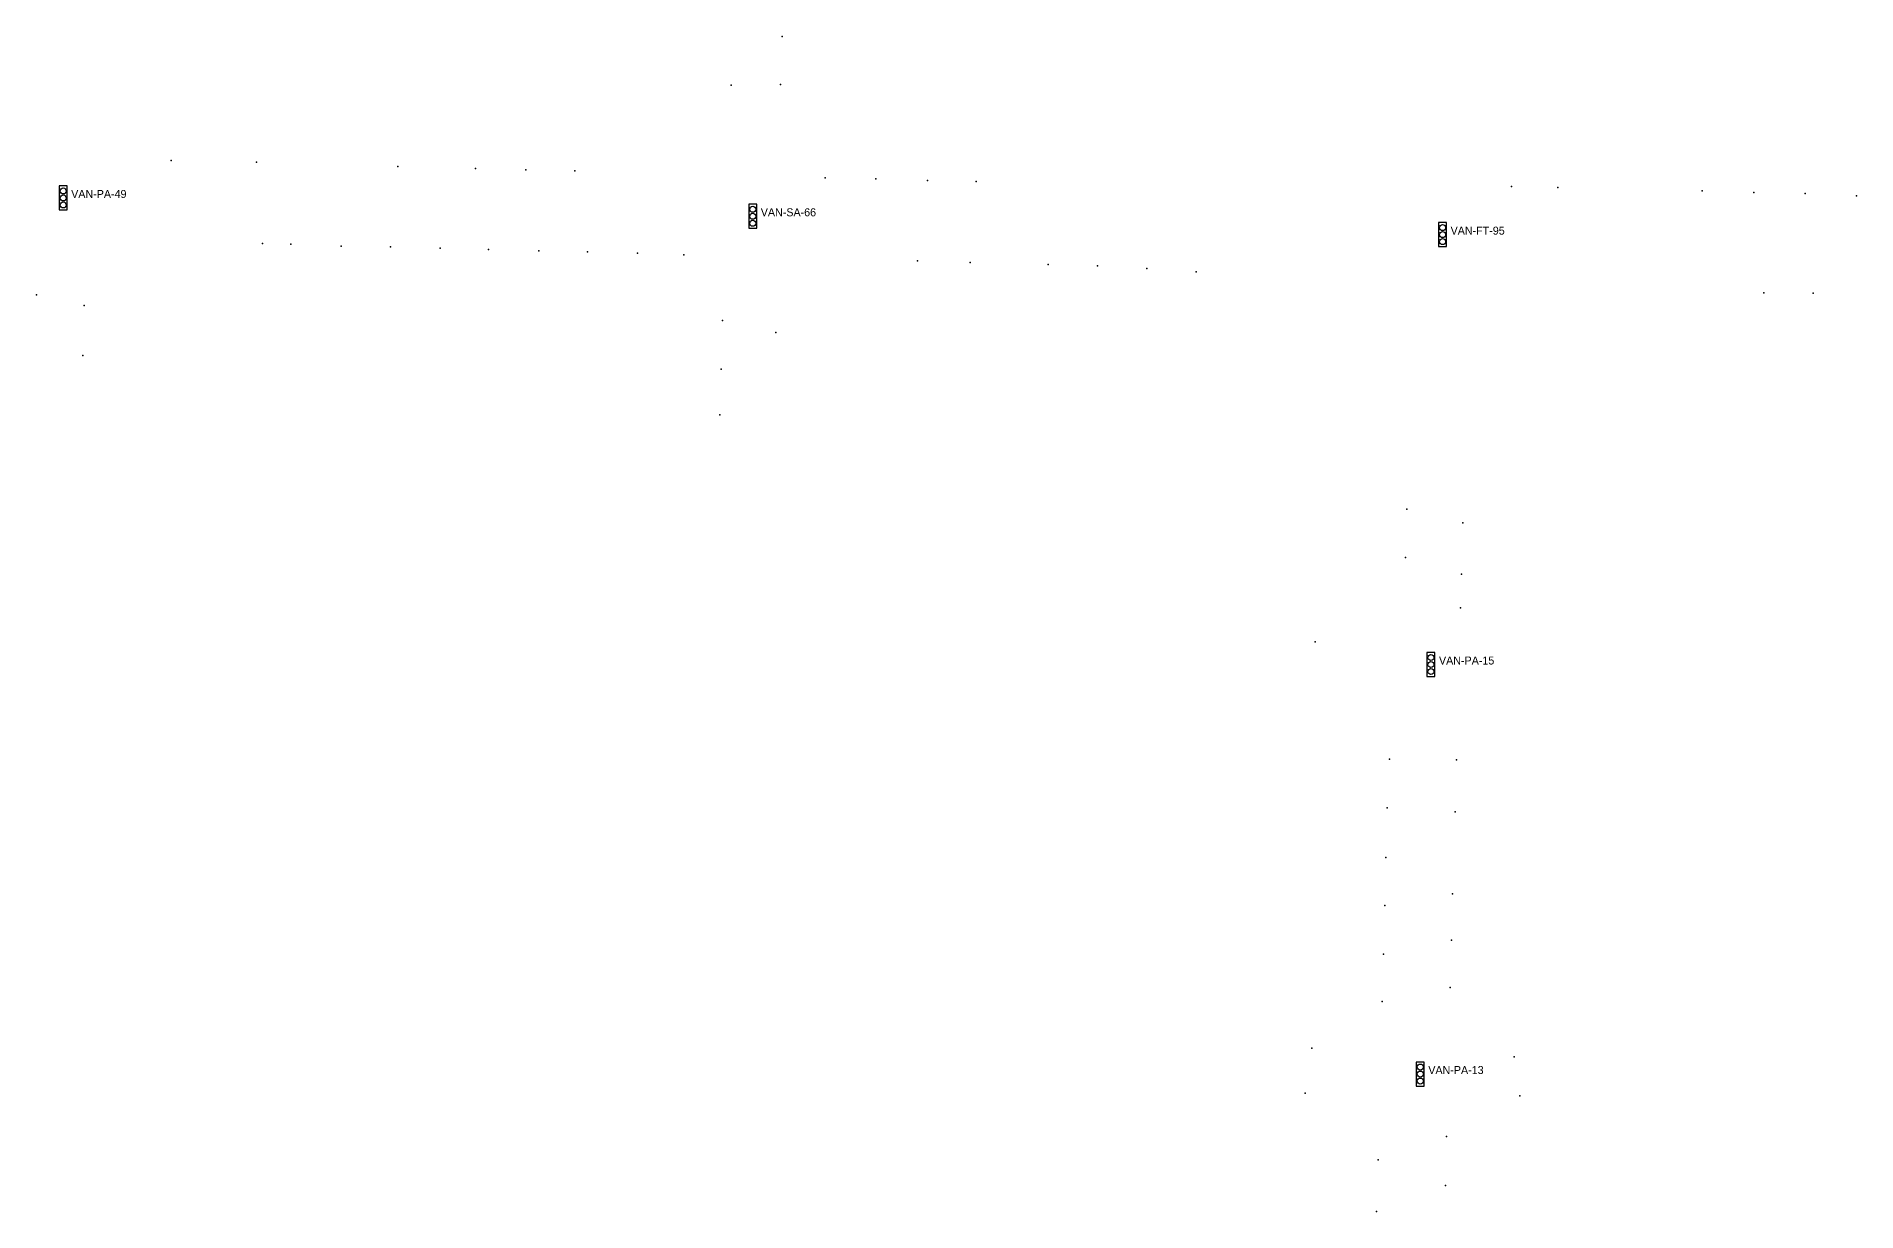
# Model space of a CAD drawing. Header units: inches. Extents: x 486474 to 494239, y 5455982 to 5460069.
# Drawn here: x 488522.2 to 488977.2, y 5456552.2 to 5456845.8 of the extents above; entities that cross this region are included whole.
import ezdxf

# ---------------------------------------------------------------- set-up
doc = ezdxf.new("R2010")
doc.units = ezdxf.units.IN
doc.header["$MEASUREMENT"] = 0
doc.layers.add('Parking Meters', color=10, linetype='Continuous')
doc.layers.add('Traffic Signals', color=10, linetype='Continuous')

msp = doc.modelspace()

# ---------------------------------------------------------------- linework, layer by layer
at = {"layer": 'Parking Meters', "color": 7}
for p in [(488708.61, 5456845.79), (488695.91, 5456833.61), (488695.91, 5456833.61), (488708.25, 5456833.75), (488708.25, 5456833.75), (488555.96, 5456814.84), (488555.96, 5456814.84), (488577.22, 5456814.36), (488577.22, 5456814.36), (488612.61, 5456813.29), (488612.61, 5456813.29), (488631.97, 5456812.83), (488644.6, 5456812.44), (488644.6, 5456812.44), (488656.83, 5456812.19), (488656.83, 5456812.19), (488719.4, 5456810.49), (488732.05, 5456810.2), (488732.05, 5456810.2), (488744.91, 5456809.78), (488744.91, 5456809.78), (488757.1, 5456809.54), (488757.1, 5456809.54), (488890.91, 5456808.34), (488902.48, 5456808.09), (488902.48, 5456808.09), (488938.59, 5456807.19), (488951.51, 5456806.81), (488951.51, 5456806.81), (488964.27, 5456806.53), (488964.27, 5456806.53), (488977.16, 5456805.98), (488977.16, 5456805.98), (488578.78, 5456794.04), (488585.79, 5456793.89), (488585.79, 5456793.89), (488598.41, 5456793.43), (488598.41, 5456793.43), (488610.73, 5456793.25), (488610.73, 5456793.25), (488623.15, 5456792.93), (488623.15, 5456792.93), (488635.26, 5456792.53), (488635.26, 5456792.53), (488647.78, 5456792.23), (488647.78, 5456792.23), (488659.99, 5456791.98), (488659.99, 5456791.98), (488672.46, 5456791.62), (488672.46, 5456791.62), (488684.04, 5456791.27), (488742.42, 5456789.7), (488742.42, 5456789.7), (488755.59, 5456789.36), (488775.12, 5456788.83), (488775.12, 5456788.83), (488787.47, 5456788.49), (488787.47, 5456788.49), (488799.81, 5456787.83), (488799.81, 5456787.83), (488812.07, 5456786.99), (488812.07, 5456786.99), (488953.96, 5456781.76), (488953.96, 5456781.76), (488966.29, 5456781.65), (488966.29, 5456781.65), (488522.24, 5456781.22), (488534.2, 5456778.58), (488534.2, 5456778.58), (488693.7, 5456774.82), (488693.7, 5456774.82), (488707.04, 5456771.85), (488707.04, 5456771.85), (488533.84, 5456766.08), (488533.84, 5456766.08), (488693.35, 5456762.7), (488693.35, 5456762.7), (488693.03, 5456751.23), (488864.73, 5456727.74), (488864.73, 5456727.74), (488878.71, 5456724.33), (488878.71, 5456724.33), (488864.38, 5456715.61), (488878.4, 5456711.49), (488878.4, 5456711.49), (488878.19, 5456703.02), (488841.88, 5456694.6), (488860.46, 5456665.29), (488860.46, 5456665.29), (488877.13, 5456665.05), (488877.13, 5456665.05), (488859.85, 5456653.12), (488859.85, 5456653.12), (488876.81, 5456652.08), (488876.81, 5456652.08), (488859.53, 5456640.69), (488859.53, 5456640.69), (488876.2, 5456631.59), (488859.24, 5456628.71), (488859.24, 5456628.71), (488875.93, 5456620.07), (488875.93, 5456620.07), (488858.91, 5456616.51), (488858.91, 5456616.51), (488858.59, 5456604.72), (488875.62, 5456608.21), (488875.62, 5456608.21), (488840.98, 5456593.1), (488840.98, 5456593.1), (488891.55, 5456590.89), (488891.55, 5456590.89), (488839.34, 5456581.83), (488839.34, 5456581.83), (488892.98, 5456581.16), (488874.64, 5456571.03), (488857.55, 5456565.13), (488857.55, 5456565.13), (488874.45, 5456558.79), (488874.45, 5456558.79), (488857.18, 5456552.24), (488857.18, 5456552.24)]:
    msp.add_point(p, dxfattribs=at)
at = {"layer": 'Traffic Signals', "color": 1}
for points in [[(488527.93, 5456802.44), (488529.93, 5456802.44), (488529.93, 5456808.44), (488527.93, 5456808.44)], [(488700.28, 5456797.86), (488702.28, 5456797.86), (488702.28, 5456803.86), (488700.28, 5456803.86)], [(488872.69, 5456793.28), (488874.69, 5456793.28), (488874.69, 5456799.28), (488872.69, 5456799.28)], [(488869.79, 5456685.9), (488871.79, 5456685.9), (488871.79, 5456691.9), (488869.79, 5456691.9)], [(488867.12, 5456583.6), (488869.12, 5456583.6), (488869.12, 5456589.6), (488867.12, 5456589.6)]]:
    msp.add_lwpolyline(points, close=True, dxfattribs=at)
for centre in [(488528.93, 5456807.19), (488528.93, 5456805.44), (488528.93, 5456803.69), (488701.28, 5456802.61), (488701.28, 5456800.86), (488701.28, 5456799.11), (488873.69, 5456798.03), (488873.69, 5456796.28), (488873.69, 5456794.53), (488870.79, 5456690.65), (488870.79, 5456688.9), (488870.79, 5456687.15), (488868.12, 5456588.35), (488868.12, 5456586.6), (488868.12, 5456584.85)]:
    msp.add_circle(centre, 0.75, dxfattribs=at)

# ---------------------------------------------------------------- texts
for s, p in [('VAN-PA-49', (488530.93, 5456805.44)), ('VAN-SA-66', (488703.28, 5456800.86)), ('VAN-FT-95', (488875.69, 5456796.28)), ('VAN-PA-15', (488872.79, 5456688.9)), ('VAN-PA-13', (488870.12, 5456586.6))]:
    msp.add_text(s, height=2, dxfattribs=at).set_placement(p)

doc.saveas('drawing.dxf')
